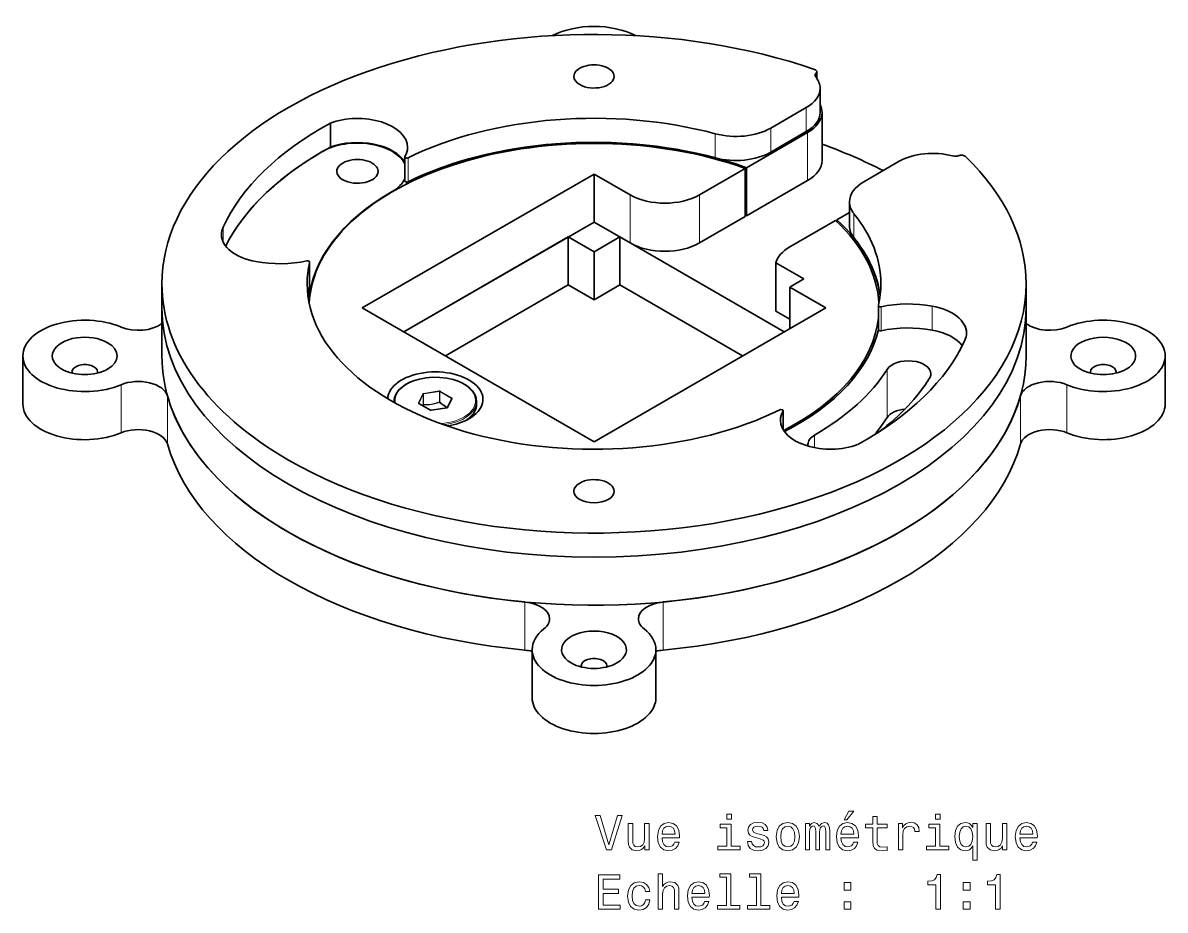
# Model space of a CAD drawing. Extents: x 302 to 980, y 13 to 676.
# Drawn here: x 706.4 to 822.7, y 585.2 to 675.6 of the extents above; entities that cross this region are included whole.
import ezdxf

# ---------------------------------------------------------------- set-up
doc = ezdxf.new("R2010")
doc.units = 0

msp = doc.modelspace()

# ---------------------------------------------------------------- linework, layer by layer
at = {"color": 7, "lineweight": 13, "ltscale": 0.010741}
msp.add_line((787.14, 670.46), (787.14, 670.03), dxfattribs=at)
at = {"color": 7, "lineweight": 35, "ltscale": 0.017064}
msp.add_line((787.22, 670.61), (787.22, 669.93), dxfattribs=at)
at = {"color": 7, "lineweight": 35, "ltscale": 0.061237}
for p, q in [((787.55, 666.47), (787.55, 668.92)), ((745.27, 661.94), (745.27, 659.49)), ((790.54, 654.91), (790.54, 657.36)), ((720.53, 646.56), (720.53, 649.01))]:
    msp.add_line(p, q, dxfattribs=at)
at = {"color": 7, "lineweight": 35, "ltscale": 0.104426}
for p, q in [((786.14, 666.96), (782.52, 664.87)), ((795.62, 661.49), (792, 659.4))]:
    msp.add_line(p, q, dxfattribs=at)
at = {"color": 7, "lineweight": 13, "ltscale": 0.061237}
for p, q in [((786.14, 666.96), (786.14, 664.51)), ((776.88, 664.29), (776.88, 661.84)), ((798.96, 644.29), (798.96, 646.74))]:
    msp.add_line(p, q, dxfattribs=at)
at = {"color": 7, "lineweight": 35, "ltscale": 0.061238}
for p, q in [((737.68, 662.94), (737.68, 665.39)), ((735.57, 651.23), (735.57, 648.78)), ((808.53, 646.56), (808.53, 649.01)), ((793.49, 646.78), (793.49, 644.33))]:
    msp.add_line(p, q, dxfattribs=at)
at = {"color": 7, "lineweight": 35, "ltscale": 0.122475}
for p, q in [((787.75, 661.57), (787.75, 666.47)), ((779.93, 655.86), (779.93, 660.76)), ((780.07, 655.94), (780.07, 660.84)), ((764.53, 655.29), (764.53, 660.19)), ((761.91, 648.89), (761.91, 653.78)), ((767.15, 648.89), (767.15, 653.78)), ((764.53, 647.37), (764.53, 652.27)), ((783.05, 651.13), (783.05, 646.23)), ((720.53, 641.66), (720.53, 646.56)), ((808.53, 641.66), (808.53, 646.56)), ((706.37, 641.66), (706.37, 636.76)), ((822.69, 641.66), (822.69, 636.76)), ((758.23, 611.72), (758.23, 606.82)), ((770.83, 611.72), (770.83, 606.82))]:
    msp.add_line(p, q, dxfattribs=at)
at = {"color": 7, "lineweight": 35, "ltscale": 0.179331}
for p, q in [((780.07, 660.84), (786.28, 664.43)), ((786.28, 659.53), (780.07, 655.94))]:
    msp.add_line(p, q, dxfattribs=at)
at = {"color": 7, "lineweight": 13, "ltscale": 0.061238}
for p, q in [((782.52, 664.87), (782.52, 662.42)), ((745.6, 661.85), (745.6, 659.4)), ((791, 653.69), (791, 656.14)), ((735.57, 651.22), (735.57, 648.77)), ((793.76, 646.67), (793.76, 644.22))]:
    msp.add_line(p, q, dxfattribs=at)
at = {"color": 7, "lineweight": 35, "ltscale": 0.104427}
msp.add_line((786.14, 664.51), (782.52, 662.42), dxfattribs=at)
at = {"color": 7, "lineweight": 13, "ltscale": 0.122475}
for p, q in [((786.28, 659.53), (786.28, 664.43)), ((768.21, 653.17), (768.21, 658.07)), ((775.28, 653.17), (775.28, 658.07)), ((794.38, 635.39), (794.38, 640.29)), ((716.37, 633.82), (716.37, 638.72)), ((812.69, 638.72), (812.69, 633.82)), ((721.1, 632.69), (721.1, 637.59)), ((807.96, 637.59), (807.96, 632.69)), ((757.49, 611.68), (757.49, 616.58)), ((771.57, 611.68), (771.57, 616.58))]:
    msp.add_line(p, q, dxfattribs=at)
at = {"color": 7, "lineweight": 13, "ltscale": 0.001698}
msp.add_line((737.78, 662.91), (737.78, 662.98), dxfattribs=at)
at = {"color": 7, "lineweight": 13, "ltscale": 0.001675}
msp.add_line((737.88, 662.94), (737.88, 663.01), dxfattribs=at)
at = {"color": 7, "lineweight": 35, "ltscale": 0.134219}
for p, q in [((775.28, 658.07), (779.93, 660.76)), ((779.93, 655.86), (775.28, 653.17)), ((784.47, 652.76), (789.12, 655.45))]:
    msp.add_line(p, q, dxfattribs=at)
at = {"color": 7, "lineweight": 35}
for p, q in [((740.91, 646.56), (764.53, 660.19)), ((745.15, 644.11), (764.53, 655.29)), ((740.91, 646.56), (764.53, 632.92)), ((788.15, 646.56), (764.53, 632.92))]:
    msp.add_line(p, q, dxfattribs=at)
at = {"color": 7, "lineweight": 13, "ltscale": 0.00369}
msp.add_line((746.4, 659.78), (746.4, 659.64), dxfattribs=at)
at = {"color": 7, "lineweight": 35, "ltscale": 0.106144}
for p, q in [((768.21, 658.07), (764.53, 660.19)), ((768.21, 653.17), (764.53, 655.29))]:
    msp.add_line(p, q, dxfattribs=at)
at = {"color": 7, "lineweight": 13, "ltscale": 0.001021}
msp.add_line((743.98, 658.38), (743.98, 658.42), dxfattribs=at)
at = {"color": 7, "lineweight": 35, "ltscale": 0.005067}
msp.add_line((745.44, 659.17), (745.44, 659.38), dxfattribs=at)
at = {"color": 7, "lineweight": 35, "ltscale": 0.003809}
msp.add_line((745.59, 659.4), (745.59, 659.25), dxfattribs=at)
at = {"color": 7, "lineweight": 35, "ltscale": 0.036712}
msp.add_line((789.26, 655.53), (790.54, 656.27), dxfattribs=at)
at = {"color": 7, "lineweight": 35, "ltscale": 0.005473}
msp.add_line((789.26, 655.31), (789.26, 655.53), dxfattribs=at)
at = {"color": 7, "lineweight": 13, "ltscale": 0.036832}
msp.add_line((726.76, 653.29), (726.76, 654.76), dxfattribs=at)
at = {"color": 7, "lineweight": 35, "ltscale": 0.483775}
for p, q in [((745.15, 644.11), (761.91, 653.78)), ((783.9, 644.11), (767.15, 653.78))]:
    msp.add_line(p, q, dxfattribs=at)
at = {"color": 7, "lineweight": 35, "ltscale": 0.075525}
for p, q in [((764.53, 652.27), (761.91, 653.78)), ((764.53, 652.27), (767.15, 653.78)), ((764.53, 647.37), (761.91, 648.89)), ((764.53, 647.37), (767.15, 648.89))]:
    msp.add_line(p, q, dxfattribs=at)
at = {"color": 7, "lineweight": 35, "ltscale": 0.08165}
msp.add_line((785.88, 649.5), (783.05, 651.13), dxfattribs=at)
at = {"color": 7, "lineweight": 35, "ltscale": 0.040824}
msp.add_line((785.88, 649.5), (784.47, 648.68), dxfattribs=at)
at = {"color": 7, "lineweight": 35, "ltscale": 0.3613}
for p, q in [((749.4, 641.66), (761.91, 648.89)), ((779.66, 641.66), (767.15, 648.89))]:
    msp.add_line(p, q, dxfattribs=at)
at = {"color": 7, "lineweight": 35, "ltscale": 0.106145}
for p, q in [((784.47, 648.68), (784.47, 644.44)), ((788.15, 646.56), (784.47, 648.68))]:
    msp.add_line(p, q, dxfattribs=at)
at = {"color": 7, "lineweight": 35, "ltscale": 0.040825}
msp.add_line((784.47, 645.42), (783.05, 646.23), dxfattribs=at)
at = {"color": 7, "lineweight": 13, "ltscale": 0.025734}
for p, q in [((747.09, 637.8), (746.65, 636.87)), ((747.13, 637.75), (746.7, 636.82)), ((749.65, 636.41), (750.08, 637.34))]:
    msp.add_line(p, q, dxfattribs=at)
at = {"color": 7, "lineweight": 13, "ltscale": 0.026364}
msp.add_line((747.13, 636.7), (747.13, 637.75), dxfattribs=at)
at = {"color": 7, "lineweight": 13, "ltscale": 0.040914}
for p, q in [((748.77, 638.09), (747.16, 637.84)), ((748.79, 638.03), (747.17, 637.78))]:
    msp.add_line(p, q, dxfattribs=at)
at = {"color": 7, "lineweight": 13, "ltscale": 0.026366}
for p, q in [((747.17, 636.72), (747.17, 637.78)), ((748.79, 636.97), (748.79, 638.03)), ((748.84, 636.96), (748.84, 638.02))]:
    msp.add_line(p, q, dxfattribs=at)
at = {"color": 7, "lineweight": 13, "ltscale": 0.034176}
for p, q in [((750.02, 637.33), (748.84, 638.02)), ((746.68, 636.81), (747.86, 636.13))]:
    msp.add_line(p, q, dxfattribs=at)
at = {"color": 7, "lineweight": 13, "ltscale": 0.034178}
msp.add_line((750.05, 637.4), (748.87, 638.08), dxfattribs=at)
at = {"color": 7, "lineweight": 35, "ltscale": 0.002727}
msp.add_line((744.17, 636.91), (744.17, 637.02), dxfattribs=at)
at = {"color": 7, "lineweight": 35, "ltscale": 0.034176}
msp.add_line((746.7, 636.82), (747.89, 636.13), dxfattribs=at)
at = {"color": 7, "lineweight": 35, "ltscale": 0.000191654}
msp.add_line((746.7, 636.82), (746.7, 636.82), dxfattribs=at)
at = {"color": 7, "lineweight": 13, "ltscale": 0.002935}
msp.add_line((747.13, 636.7), (747.1, 636.59), dxfattribs=at)
at = {"color": 7, "lineweight": 13, "ltscale": 0.002601}
msp.add_line((747.17, 636.67), (747.13, 636.57), dxfattribs=at)
at = {"color": 7, "lineweight": 35, "ltscale": 0.040912}
msp.add_line((747.95, 636.12), (749.57, 636.37), dxfattribs=at)
at = {"color": 7, "lineweight": 13, "ltscale": 0.040912}
msp.add_line((747.96, 636.12), (749.58, 636.37), dxfattribs=at)
at = {"color": 7, "lineweight": 13, "ltscale": 0.001324}
msp.add_line((748.79, 636.97), (748.81, 636.92), dxfattribs=at)
at = {"color": 7, "lineweight": 13, "ltscale": 0.001085}
msp.add_line((748.84, 636.89), (748.81, 636.92), dxfattribs=at)
at = {"color": 7, "lineweight": 13, "ltscale": 0.001073}
msp.add_line((748.87, 636.93), (748.84, 636.96), dxfattribs=at)
at = {"color": 7, "lineweight": 35, "ltscale": 0.025734}
msp.add_line((749.6, 636.39), (750.04, 637.32), dxfattribs=at)
at = {"color": 7, "lineweight": 13, "ltscale": 0.001215}
msp.add_line((750.02, 637.29), (750.02, 637.33), dxfattribs=at)
at = {"color": 7, "lineweight": 35, "ltscale": 0.00732}
msp.add_line((752.57, 636.73), (752.57, 637.02), dxfattribs=at)
at = {"color": 7, "lineweight": 13, "ltscale": 0.04682}
msp.add_line((783.78, 636.04), (783.78, 634.17), dxfattribs=at)
at = {"color": 7, "lineweight": 35, "ltscale": 0.048184}
msp.add_line((783.79, 636.07), (783.79, 634.15), dxfattribs=at)
at = {"color": 7, "lineweight": 13, "ltscale": 0.032007}
msp.add_line((786.99, 632.31), (786.99, 633.59), dxfattribs=at)
at = {"color": 7, "lineweight": 35}
for points in [[(752.57, 637.02), (752.53, 637.34), (752.45, 637.59), (752.33, 637.84), (752.14, 638.11), (751.89, 638.37), (751.55, 638.64), (751.14, 638.88), (750.69, 639.08), (750.2, 639.24), (749.54, 639.39), (748.84, 639.47), (748.13, 639.49), (747.43, 639.43), (746.76, 639.3), (746.25, 639.15), (745.78, 638.97), (745.35, 638.75), (744.98, 638.49), (744.67, 638.2), (744.44, 637.9), (744.34, 637.73)], [(752.39, 636.02), (752.21, 635.73), (751.94, 635.43), (751.59, 635.15), (751.54, 635.11)]]:
    msp.add_lwpolyline(points, dxfattribs=at)
at = {"color": 7, "lineweight": 13}
for points in [[(748.79, 636.97), (748.4, 636.84), (747.98, 636.74), (747.56, 636.71), (747.17, 636.72)], [(748.81, 636.92), (748.31, 636.76), (747.82, 636.67), (747.5, 636.65), (747.17, 636.67)], [(748.84, 636.89), (749.22, 636.59), (749.59, 636.38)], [(748.87, 636.93), (749.03, 636.79), (749.36, 636.56), (749.62, 636.42)]]:
    msp.add_lwpolyline(points, dxfattribs=at)
for points in [[(766.92, 594.83), (766.05, 591.85), (765.14, 594.83), (764.66, 594.83), (765.79, 591.32), (766.3, 591.32), (767.4, 594.83)], [(778.52, 594.95), (778.05, 594.95), (778.05, 594.44), (778.52, 594.44)], [(789.99, 594.4), (790.28, 594.4), (790.99, 595.26), (790.49, 595.26)], [(792.92, 593.56), (792.92, 592.21), (792.95, 591.77), (793.09, 591.47), (793.38, 591.29), (793.86, 591.23), (794.38, 591.25), (794.38, 591.64), (794, 591.61), (793.65, 591.65), (793.46, 591.77), (793.38, 591.99), (793.37, 592.28), (793.37, 593.56), (794.38, 593.56), (794.38, 593.94), (793.37, 593.94), (793.37, 594.73), (792.92, 594.73), (792.92, 593.94), (792.16, 593.94), (792.16, 593.56)], [(799.77, 594.95), (799.3, 594.95), (799.3, 594.44), (799.77, 594.44)], [(770.13, 594.03), (769.68, 594.03), (769.68, 592.47), (769.63, 592.11), (769.49, 591.84), (769.26, 591.68), (768.96, 591.63), (768.72, 591.67), (768.57, 591.79), (768.49, 592), (768.47, 592.29), (768.47, 594.03), (768.02, 594.03), (768.02, 592.25), (768.04, 591.89), (768.13, 591.6), (768.43, 591.32), (768.9, 591.23), (769.15, 591.26), (769.37, 591.35), (769.55, 591.51), (769.7, 591.74), (769.7, 591.32), (770.13, 591.32)], [(771.46, 592.55), (773.24, 592.55), (773.24, 592.76), (773.16, 593.34), (772.94, 593.77), (772.59, 594.03), (772.12, 594.13), (771.66, 594.03), (771.31, 593.75), (771.08, 593.29), (771, 592.68), (771.07, 592.06), (771.3, 591.61), (771.65, 591.32), (772.1, 591.23), (772.5, 591.29), (772.82, 591.47), (773.06, 591.74), (773.19, 592.1), (772.75, 592.1), (772.66, 591.9), (772.53, 591.75), (772.16, 591.63), (771.87, 591.68), (771.65, 591.86), (771.51, 592.15), (771.46, 592.53)], [(771.46, 592.92), (771.52, 593.27), (771.65, 593.53), (771.86, 593.68), (772.13, 593.74), (772.4, 593.68), (772.61, 593.53), (772.73, 593.27), (772.78, 592.92)], [(778.5, 591.7), (778.5, 593.94), (777.36, 593.94), (777.36, 593.56), (778.06, 593.56), (778.06, 591.7), (777.15, 591.7), (777.15, 591.32), (779.42, 591.32), (779.42, 591.7)], [(781.51, 592.9), (781.08, 593), (780.76, 593.12), (780.66, 593.36), (780.69, 593.52), (780.79, 593.64), (780.96, 593.72), (781.21, 593.75), (781.45, 593.72), (781.64, 593.63), (781.76, 593.49), (781.81, 593.31), (782.24, 593.31), (782.24, 593.32), (782.16, 593.65), (781.96, 593.91), (781.64, 594.07), (781.21, 594.13), (780.78, 594.07), (780.47, 593.9), (780.27, 593.65), (780.21, 593.34), (780.26, 593.04), (780.4, 592.83), (780.63, 592.68), (780.97, 592.57), (781.46, 592.45), (781.77, 592.32), (781.85, 592.22), (781.88, 592.07), (781.83, 591.88), (781.71, 591.74), (781.51, 591.65), (781.25, 591.62), (780.97, 591.65), (780.77, 591.76), (780.64, 591.93), (780.58, 592.17), (780.15, 592.17), (780.22, 591.76), (780.43, 591.47), (780.76, 591.29), (781.21, 591.23), (781.69, 591.29), (782.03, 591.47), (782.25, 591.75), (782.32, 592.12), (782.27, 592.44), (782.11, 592.66), (781.85, 592.8)], [(783.09, 592.68), (783.17, 592.06), (783.4, 591.61), (783.77, 591.32), (784.26, 591.23), (784.75, 591.32), (785.12, 591.6), (785.35, 592.06), (785.44, 592.68), (785.35, 593.29), (785.12, 593.75), (784.75, 594.03), (784.26, 594.13), (783.77, 594.03), (783.4, 593.75), (783.17, 593.29)], [(783.54, 592.68), (783.59, 593.14), (783.73, 593.46), (783.96, 593.66), (784.26, 593.74), (784.57, 593.66), (784.79, 593.47), (784.93, 593.14), (784.98, 592.68), (784.93, 592.22), (784.79, 591.89), (784.57, 591.69), (784.26, 591.62), (783.96, 591.69), (783.73, 591.89), (783.59, 592.22)], [(786.08, 591.32), (786.49, 591.32), (786.49, 593.14), (786.51, 593.41), (786.59, 593.6), (786.7, 593.72), (786.86, 593.77), (786.98, 593.73), (787.06, 593.62), (787.1, 593.45), (787.11, 593.23), (787.11, 591.32), (787.5, 591.32), (787.5, 593.14), (787.52, 593.4), (787.6, 593.6), (787.72, 593.72), (787.87, 593.77), (787.99, 593.73), (788.07, 593.62), (788.12, 593.23), (788.12, 591.32), (788.53, 591.32), (788.53, 593.2), (788.5, 593.58), (788.42, 593.88), (788.26, 594.06), (788, 594.13), (787.69, 594.03), (787.46, 593.74), (787.27, 594.02), (786.96, 594.13), (786.67, 594.03), (786.47, 593.75), (786.47, 594.03), (786.08, 594.03)], [(789.68, 592.55), (791.45, 592.55), (791.46, 592.76), (791.38, 593.34), (791.16, 593.77), (790.8, 594.03), (790.34, 594.13), (789.88, 594.03), (789.52, 593.75), (789.3, 593.29), (789.22, 592.68), (789.29, 592.06), (789.52, 591.61), (789.87, 591.32), (790.32, 591.23), (790.71, 591.29), (791.04, 591.47), (791.27, 591.74), (791.41, 592.1), (790.97, 592.1), (790.88, 591.9), (790.75, 591.75), (790.38, 591.63), (790.09, 591.68), (789.87, 591.86), (789.73, 592.15), (789.68, 592.53)], [(789.68, 592.92), (789.73, 593.27), (789.87, 593.53), (790.08, 593.68), (790.35, 593.74), (790.62, 593.68), (790.82, 593.53), (790.95, 593.27), (791, 592.92)], [(795.53, 591.32), (795.97, 591.32), (795.97, 592.87), (796.02, 593.25), (796.15, 593.51), (796.38, 593.67), (796.67, 593.73), (796.9, 593.69), (797.06, 593.59), (797.16, 593.42), (797.2, 593.19), (797.65, 593.19), (797.59, 593.6), (797.42, 593.89), (797.14, 594.07), (796.77, 594.13), (796.51, 594.09), (796.29, 593.99), (796.09, 593.82), (795.93, 593.58), (795.93, 594.03), (795.53, 594.03)], [(799.76, 591.7), (799.76, 593.94), (798.62, 593.94), (798.62, 593.56), (799.31, 593.56), (799.31, 591.7), (798.4, 591.7), (798.4, 591.32), (800.67, 591.32), (800.67, 591.7)], [(803.1, 593.61), (802.94, 593.84), (802.77, 594), (802.56, 594.09), (802.32, 594.13), (801.89, 594.03), (801.56, 593.75), (801.34, 593.29), (801.27, 592.68), (801.34, 592.07), (801.56, 591.61), (801.89, 591.32), (802.32, 591.23), (802.56, 591.26), (802.76, 591.34), (802.94, 591.5), (803.1, 591.74), (803.1, 590.28), (803.54, 590.28), (803.54, 594.03), (803.1, 594.03)], [(801.72, 592.68), (801.77, 593.13), (801.91, 593.46), (802.12, 593.66), (802.4, 593.73), (802.69, 593.66), (802.91, 593.46), (803.04, 593.14), (803.09, 592.68), (803.04, 592.22), (802.91, 591.89), (802.69, 591.69), (802.4, 591.63), (802.12, 591.69), (801.91, 591.89), (801.77, 592.23)], [(806.56, 594.03), (806.12, 594.03), (806.12, 592.47), (806.06, 592.11), (805.92, 591.84), (805.69, 591.68), (805.39, 591.63), (805.16, 591.67), (805.01, 591.79), (804.92, 592), (804.9, 592.29), (804.9, 594.03), (804.46, 594.03), (804.46, 592.25), (804.47, 591.89), (804.57, 591.6), (804.86, 591.32), (805.33, 591.23), (805.58, 591.26), (805.8, 591.35), (805.98, 591.51), (806.14, 591.74), (806.14, 591.32), (806.56, 591.32)], [(807.9, 592.55), (809.67, 592.55), (809.68, 592.76), (809.6, 593.34), (809.37, 593.77), (809.02, 594.03), (808.55, 594.13), (808.09, 594.03), (807.74, 593.75), (807.51, 593.29), (807.43, 592.68), (807.51, 592.06), (807.73, 591.61), (808.08, 591.32), (808.54, 591.23), (808.93, 591.29), (809.25, 591.47), (809.49, 591.74), (809.63, 592.1), (809.19, 592.1), (809.1, 591.9), (808.96, 591.75), (808.59, 591.63), (808.3, 591.68), (808.09, 591.86), (807.95, 592.15), (807.9, 592.53)], [(807.9, 592.92), (807.95, 593.27), (808.09, 593.53), (808.29, 593.68), (808.57, 593.74), (808.83, 593.68), (809.04, 593.53), (809.17, 593.27), (809.21, 592.92)], [(764.99, 585.28), (767.21, 585.28), (767.21, 585.7), (765.45, 585.7), (765.45, 586.89), (767.02, 586.89), (767.02, 587.31), (765.45, 587.31), (765.45, 588.35), (767.17, 588.35), (767.17, 588.78), (764.99, 588.78)], [(771.07, 585.28), (771.52, 585.28), (771.52, 586.84), (771.56, 587.2), (771.71, 587.46), (771.94, 587.62), (772.24, 587.68), (772.48, 587.63), (772.63, 587.5), (772.71, 587.27), (772.73, 586.97), (772.73, 585.28), (773.18, 585.28), (773.18, 587.06), (773.16, 587.42), (773.07, 587.71), (772.77, 587.99), (772.31, 588.08), (772.05, 588.05), (771.84, 587.95), (771.65, 587.8), (771.52, 587.59), (771.52, 588.9), (771.07, 588.9)], [(778.03, 588.53), (778.03, 585.65), (777.12, 585.65), (777.12, 585.28), (779.38, 585.28), (779.38, 585.65), (778.47, 585.65), (778.47, 588.9), (777.33, 588.9), (777.33, 588.53)], [(781.07, 588.53), (781.07, 585.65), (780.15, 585.65), (780.15, 585.28), (782.42, 585.28), (782.42, 585.65), (781.51, 585.65), (781.51, 588.9), (780.37, 588.9), (780.37, 588.53)], [(799.35, 585.28), (799.81, 585.28), (799.81, 588.8), (799.47, 588.8), (799.38, 588.5), (799.2, 588.29), (798.92, 588.17), (798.54, 588.13), (798.54, 587.77), (799.35, 587.77)], [(805.42, 585.28), (805.88, 585.28), (805.88, 588.8), (805.54, 588.8), (805.45, 588.5), (805.27, 588.29), (804.99, 588.17), (804.61, 588.13), (804.61, 587.77), (805.42, 587.77)], [(769.76, 587.09), (770.2, 587.09), (770.11, 587.49), (769.89, 587.81), (769.56, 588.01), (769.12, 588.08), (768.63, 587.98), (768.27, 587.7), (768.03, 587.24), (767.95, 586.62), (768.03, 586.01), (768.26, 585.56), (768.61, 585.28), (769.1, 585.18), (769.54, 585.26), (769.87, 585.47), (770.11, 585.8), (770.21, 586.25), (769.78, 586.25), (769.71, 585.96), (769.57, 585.75), (769.37, 585.62), (769.12, 585.58), (768.81, 585.65), (768.59, 585.85), (768.45, 586.18), (768.41, 586.64), (768.45, 587.09), (768.59, 587.42), (768.82, 587.62), (769.12, 587.69), (769.38, 587.65), (769.58, 587.53), (769.71, 587.34)], [(774.5, 586.5), (776.27, 586.5), (776.28, 586.71), (776.2, 587.29), (775.98, 587.72), (775.62, 587.99), (775.15, 588.08), (774.7, 587.98), (774.34, 587.7), (774.12, 587.24), (774.04, 586.63), (774.11, 586.01), (774.34, 585.56), (774.69, 585.28), (775.14, 585.18), (775.53, 585.25), (775.86, 585.42), (776.09, 585.69), (776.23, 586.05), (775.79, 586.05), (775.7, 585.85), (775.57, 585.7), (775.2, 585.58), (774.91, 585.64), (774.69, 585.81), (774.55, 586.1), (774.5, 586.49)], [(774.5, 586.88), (774.55, 587.22), (774.69, 587.48), (774.9, 587.64), (775.17, 587.69), (775.44, 587.64), (775.64, 587.48), (775.77, 587.22), (775.82, 586.88)], [(783.61, 586.5), (785.38, 586.5), (785.39, 586.71), (785.31, 587.29), (785.09, 587.72), (784.73, 587.99), (784.26, 588.08), (783.8, 587.98), (783.45, 587.7), (783.22, 587.24), (783.14, 586.63), (783.22, 586.01), (783.45, 585.56), (783.79, 585.28), (784.25, 585.18), (784.64, 585.25), (784.96, 585.42), (785.2, 585.69), (785.34, 586.05), (784.9, 586.05), (784.81, 585.85), (784.68, 585.7), (784.3, 585.58), (784.02, 585.64), (783.8, 585.81), (783.66, 586.1), (783.61, 586.49)], [(783.61, 586.88), (783.66, 587.22), (783.8, 587.48), (784.01, 587.64), (784.28, 587.69), (784.55, 587.64), (784.75, 587.48), (784.88, 587.22), (784.92, 586.88)], [(789.99, 587.23), (790.68, 587.23), (790.68, 587.99), (789.99, 587.99)], [(802.13, 587.23), (802.83, 587.23), (802.83, 587.99), (802.13, 587.99)], [(789.99, 585.28), (790.68, 585.28), (790.68, 586.03), (789.99, 586.03)], [(802.13, 585.28), (802.83, 585.28), (802.83, 586.03), (802.13, 586.03)]]:
    msp.add_lwpolyline(points, close=True, dxfattribs=at)
at = {"color": 7, "lineweight": 35}
for centre, radius, start, end in [((745.73, 637.01), 1.56, 152.4009, 179.5643), ((749.56, 636.44), 0.0644, 275.0056, 307.6149), ((751.01, 636.74), 1.56, 332.3907, 359.5807), ((747.93, 636.23), 0.106, 244.7011, 280.1215)]:
    msp.add_arc(centre, radius, start, end, dxfattribs=at)
at = {"color": 7, "lineweight": 13}
msp.add_arc((747.18, 636.71), 0.0484, 196.6983, 251.7895, dxfattribs=at)
at = {"color": 7, "lineweight": 35}
for centre, major_axis, start_param, end_param in [((764.53, 649.01), (44, 0), 1.035512, 3.14163), ((764.53, 671.6), (6.3, 0), 0.833288, 2.308305), ((764.53, 670.14), (2.05, 0), 0, 3.141593), ((764.53, 670.14), (2.05, 0), 3.141593, 3.926991), ((764.53, 670.14), (2.05, 0), 3.926991, 6.283185), ((786.72, 670.61), (0.5, 0), 0, 1.035512), ((787.74, 670.25), (0.7, 0), 2.592515, 3.141593), ((787.74, 670.25), (0.7, 0), 3.141593, 3.574312), ((782.75, 668.92), (4.8, 0), 0, 0.432719), ((786.72, 670.61), (0.5, 0), 5.734108, 6.283185), ((782.75, 668.92), (4.8, 0), 5.497787, 6.283186), ((764.53, 649.01), (29.21, 0), 1.134418, 2.275828), ((782.75, 666.47), (5, 0), 6.283185, 6.566983), ((764.53, 649.01), (39.06, 0), 2.328643, 2.883566), ((740.44, 662.91), (5.1, 0), 6.283185, 8.426778), ((782.75, 666.47), (4.8, 0), 5.497787, 6.283186), ((782.75, 666.47), (5, 0), 5.497787, 6.283185), ((764.53, 646.56), (29.21, 0), 1.134418, 2.275828), ((764.53, 646.56), (29.21, 0), 1.009781, 2.240349), ((778.99, 666.91), (5, 0), 4.27601, 5.497787), ((764.53, 646.56), (29.01, 0), 1.011355, 3.115777), ((740.44, 660.46), (5, 0), 0.265473, 2.356194), ((740.44, 660.46), (5.1, 0), 0.329988, 2.143592), ((764.53, 641.66), (44, 0), 0.837695, 1.014893), ((764.53, 646.56), (39.06, 0), 2.328643, 2.858484), ((764.53, 646.56), (39.06, 0), 2.356194, 2.858484), ((745.47, 661.94), (0.2, 0), 2.817952, 3.142886), ((745.47, 661.94), (0.2, 0), 3.142886, 5.41742), ((740.44, 662.91), (5.1, 0), 5.959545, 6.283185), ((778.99, 664.46), (5, 0), 4.27601, 5.497787), ((799.01, 659.53), (4.8, 0), 1.138077, 2.356194), ((801.32, 662.41), (0.7, 0), 4.27967, 5.261467), ((801.94, 661.82), (0.5, 0), 0.535284, 2.119874), ((764.53, 649.01), (44, 0), 0.000034, 0.535284), ((740.44, 660.46), (2.1, 0), 6.283185, 9.424778), ((782.75, 661.57), (5, 0), 5.497787, 6.283185), ((740.44, 660.46), (2.1, 0), 3.141593, 3.926991), ((740.44, 660.46), (2.1, 0), 3.926991, 6.283185), ((740.44, 660.46), (5, 0), 5.497787, 6.017712), ((764.53, 646.56), (29.06, 0), 2.356194, 3.10404), ((745.47, 659.49), (0.2, 0), 3.142886, 5.41742), ((795.54, 657.36), (5, 0), 2.356194, 3.141593), ((771.74, 660.11), (5, 0), 3.926991, 5.497787), ((795.54, 657.36), (5, 0), 3.141593, 3.577971), ((764.53, 649.01), (29.21, 0), 6.283092, 6.719564), ((764.53, 641.66), (29.21, 0), 1.009781, 1.015636), ((764.53, 646.56), (29.01, 0), 0.025817, 0.559442), ((764.53, 646.56), (29.21, 0), 0.07268, 0.561015), ((795.54, 654.91), (5, 0), 3.141593, 3.577971), ((731.59, 654.03), (5, 0), 2.883566, 3.14167), ((731.59, 654.03), (5, 0), 3.14167, 4.408843), ((771.74, 655.21), (5, 0), 3.926991, 5.497787), ((788, 650.72), (5, 0), 2.356194, 2.999696), ((764.53, 646.56), (29.21, 0), 0.07268, 0.436379), ((732.52, 655.73), (8.1, 0), 4.408843, 5.062822), ((735.37, 651.23), (0.2, 0), 6.283168, 8.204415), ((764.53, 649.01), (29.21, 0), 3.010162, 3.141546), ((735.37, 651.23), (0.2, 0), 6.151755, 6.283168), ((764.53, 649.01), (44, 0), 3.14163, 3.926991), ((764.53, 649.01), (44, 0), 3.926991, 6.283219), ((764.53, 649.01), (29.21, 0), 3.141546, 5.41742), ((764.53, 646.56), (29.21, 0), 3.010162, 3.068913), ((735.37, 648.78), (0.2, 0), 6.151755, 6.283168), ((764.53, 649.01), (29.21, 0), 6.151755, 6.283092), ((793.69, 646.78), (0.2, 0), 3.010162, 3.141575), ((793.69, 646.78), (0.2, 0), 3.141575, 5.062822), ((796.54, 642.28), (8.1, 0), 1.26725, 1.92123), ((764.53, 646.56), (44, 0), 3.141632, 6.283219), ((764.53, 646.56), (44, 0), 3.14163, 6.283186), ((797.46, 643.99), (5, 0), 0.000077, 1.26725), ((712.67, 641.66), (6.3, 0), 0.942442, 3.141593), ((718.13, 646), (3, 0), 4.084035, 5.636306), ((764.53, 646.56), (29.01, 0), 5.44092, 6.222381), ((796.54, 639.83), (8.1, 0), 1.26725, 1.92123), ((810.92, 646), (3, 0), 3.788472, 5.340743), ((816.39, 641.66), (6.3, 0), 6.283185, 8.482336), ((712.67, 641.66), (3.3, 0), 0.785398, 3.926991), ((764.53, 646.56), (29.21, 0), 5.438453, 6.151305), ((793.69, 644.33), (0.2, 0), 3.141575, 5.062822), ((797.46, 641.54), (5, 0), 0.41647, 1.26725), ((797.46, 643.99), (5, 0), 6.025159, 6.283263), ((816.39, 641.66), (3.3, 0), 5.497787, 10.210176), ((712.67, 641.66), (3.3, 0), 5.497787, 7.068583), ((764.53, 649.01), (39.06, 0), 5.470235, 6.025159), ((712.67, 641.66), (6.3, 0), 3.141593, 5.340743), ((764.53, 641.66), (44, 0), 3.141632, 3.926991), ((764.53, 641.66), (44, 0), 3.926991, 6.283184), ((796.54, 639.83), (2.3, 0), 6.283064, 9.075712), ((816.39, 641.66), (6.3, 0), 4.084035, 6.283185), ((712.67, 641.66), (3.3, 0), 3.926991, 5.497787), ((712.67, 640.03), (1.3, 0), 0, 3.141593), ((712.67, 640.03), (1.3, 0), 3.141593, 3.304915), ((712.67, 640.03), (1.3, 0), 6.119864, 6.283185), ((748.37, 637.23), (4.85, 0), 5.497787, 9.402454), ((764.53, 646.56), (31.76, 0), 5.497787, 5.934119), ((796.54, 639.83), (2.3, 0), 5.934119, 6.283064), ((816.39, 641.66), (3.3, 0), 3.926991, 5.497787), ((816.39, 640.03), (1.3, 0), 0, 3.141593), ((816.39, 640.03), (1.3, 0), 3.141593, 3.304915), ((816.39, 640.03), (1.3, 0), 6.119864, 6.283185), ((718.13, 637.32), (3, 0), 0.16077, 2.19915), ((764.53, 646.56), (36.36, 0), 5.637578, 5.934119), ((810.92, 637.32), (3, 0), 0.942442, 2.980823), ((764.53, 641.66), (44, 0), 3.302362, 4.551619), ((764.53, 641.66), (44, 0), 4.873159, 6.122416), ((712.67, 636.76), (-6.3, 0), 6.283185, 8.482336), ((816.39, 636.76), (-6.3, 0), 0.942442, 3.141593), ((748.37, 637.23), (4.85, 0), 4.965732, 5.497787), ((783.59, 636.07), (0.2, 0), 0.001293, 2.275828), ((788.61, 635.1), (5.1, 0), 2.817952, 3.141593), ((783.59, 636.07), (0.2, 0), 5.959545, 6.284479), ((764.53, 641.66), (-31.76, 0), 2.687006, 2.792527), ((796.54, 634.93), (-2.3, 0), 4.8581, 5.934119), ((718.13, 632.42), (3, 0), 0.16077, 2.19915), ((788.61, 635.1), (5.1, 0), 3.141593, 5.285185), ((810.92, 632.42), (3, 0), 0.942442, 2.980823), ((788.61, 632.65), (2.3, 0), 2.356194, 3.141593), ((764.53, 636.76), (44, 0), 3.302362, 4.551619), ((764.53, 636.76), (44, 0), 4.873159, 6.122416), ((788.61, 632.65), (2.3, 0), 3.141593, 3.28142), ((764.53, 627.87), (2.05, 0), 2.356194, 3.141593), ((764.53, 627.87), (2.05, 0), 6.283185, 8.63938), ((764.53, 627.87), (2.05, 0), 3.141593, 6.283185), ((757.01, 614.87), (3, 0), 0.000047, 1.410027), ((772.05, 614.87), (3, 0), 1.731566, 3.141546), ((757.01, 614.87), (3, 0), 5.654831, 6.283232), ((772.05, 614.87), (3, 0), 3.141546, 3.769947), ((764.53, 611.72), (6.3, 0), 2.513239, 3.141592), ((764.53, 611.72), (3.3, 0), 5.497787, 10.210176), ((764.53, 611.72), (6.3, 0), 0, 0.628354), ((757.01, 609.97), (3, 0), 1.15047, 1.410027), ((764.53, 611.72), (6.3, 0), 3.141592, 6.283186), ((764.53, 610.08), (1.3, 0), 0, 3.141593), ((772.05, 609.97), (3, 0), 1.731566, 1.991126), ((764.53, 611.72), (3.3, 0), 3.926991, 5.497787), ((764.53, 610.08), (1.3, 0), 3.141593, 3.304915), ((764.53, 610.08), (1.3, 0), 6.119864, 6.283185), ((764.53, 606.82), (-6.3, 0), 6.283185, 9.424778)]:
    msp.add_ellipse(centre, major_axis=major_axis, ratio=0.57735, start_param=start_param, end_param=end_param, dxfattribs=at)
at = {"color": 7, "lineweight": 13}
for centre, major_axis, ratio, start_param, end_param in [((748.37, 637.1), (4.1, 0), 0.57735, 4.843216, 9.535024), ((747.18, 637.79), (0.1, 0), 0.57735, 1.832596, 2.879793), ((747.09, 637.76), (-0.0453, 0.0211), 0.788675, 3.492472, 5.063268), ((747.18, 637.75), (0.05, 0), 0.57735, 1.832596, 2.879793), ((747.16, 637.8), (-0.0076, 0.0494), 0.211325, 4.080475, 5.651271), ((748.8, 638.04), (0.1, 0), 0.57735, 0.785398, 1.832596), ((748.77, 638.05), (-0.0076, 0.0494), 0.211325, 4.080475, 5.651271), ((748.8, 638), (0.05, 0), 0.57735, 0.785398, 1.832596), ((748.87, 638.04), (0.025, 0.0433), 0.57735, 0.785398, 2.356194), ((748.37, 637.02), (4.2, 0), 0.57735, 3.141622, 3.187639), ((746.75, 636.85), (0.1, 0), 0.57735, 2.879793, 3.926991), ((746.65, 636.83), (-0.0453, 0.0211), 0.788675, 3.492472, 5.063268), ((746.68, 636.77), (-0.025, -0.0433), 0.57735, 3.141593, 3.926991), ((747.18, 636.69), (0.05, 0), 0.57735, 1.832596, 2.879793), ((747.18, 636.69), (0.0045, 0.0498), 0.363163, 1.009314, 2.132278), ((748.8, 636.94), (0.05, 0), 0.57735, 0.785398, 1.832596), ((748.8, 636.94), (0.0337, 0.037), 0.394572, 4.480817, 5.603781), ((748.37, 637.02), (4.2, 0), 0.57735, 4.91405, 6.283214), ((749.58, 636.32), (0.0076, -0.0494), 0.211325, 2.509678, 3.141593), ((749.55, 636.42), (0.1, 0), 0.57735, 4.974188, 6.021386), ((749.65, 636.37), (0.0453, -0.0211), 0.788675, 1.921676, 3.141714), ((750.05, 637.35), (0.025, 0.0433), 0.57735, 0.785398, 2.356194), ((749.98, 637.31), (0.05, 0), 0.57735, 6.283185, 7.068583), ((750.08, 637.3), (0.0453, -0.0211), 0.788675, 1.921676, 3.141714), ((749.98, 637.35), (0.1, 0), 0.57735, 6.021386, 7.068583), ((748.37, 636.73), (-4.2, 0), 0.57735, 2.352449, 3.141622), ((747.86, 636.09), (-0.025, -0.0433), 0.57735, 3.141593, 3.926991), ((747.93, 636.17), (0.1, 0), 0.57735, 3.926991, 4.974188), ((747.96, 636.07), (0.0076, -0.0494), 0.211325, 2.509678, 3.141593)]:
    msp.add_ellipse(centre, major_axis=major_axis, ratio=ratio, start_param=start_param, end_param=end_param, dxfattribs=at)

doc.saveas('drawing.dxf')
